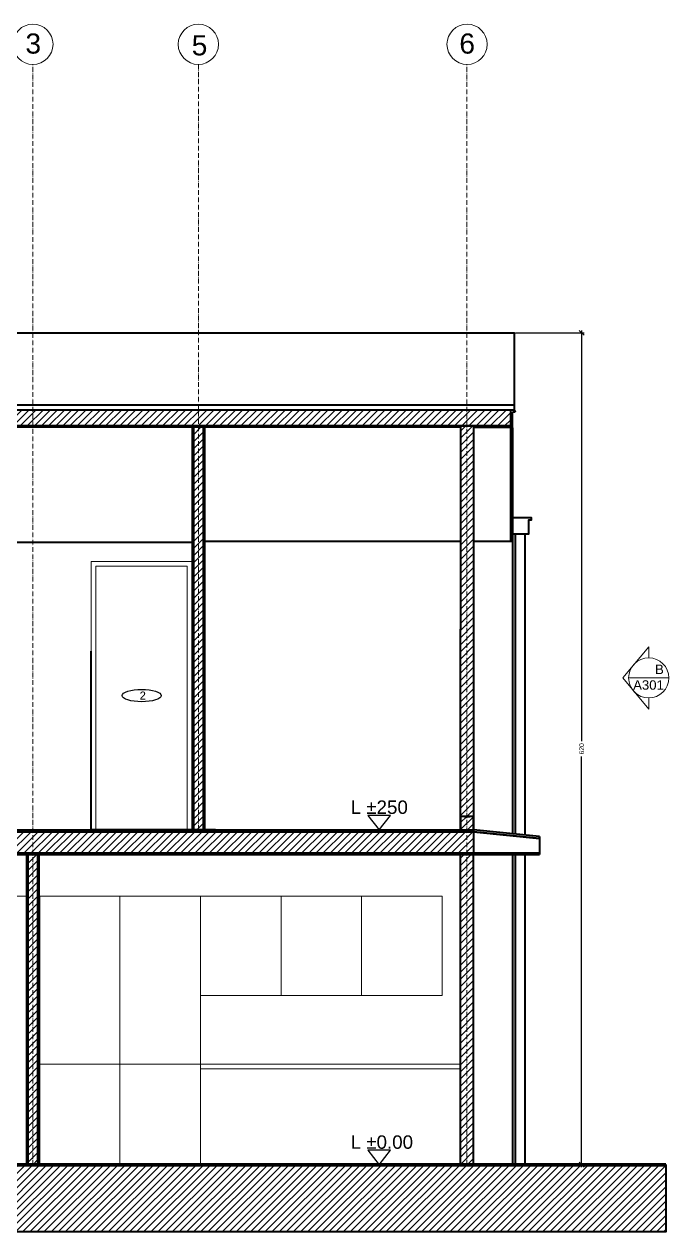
# Model space of a CAD drawing. Header units: inches. Extents: x 1080 to 7442, y 249 to 3242.
# Drawn here: x 3024 to 3504, y 344 to 1244 of the extents above; entities that cross this region are included whole.
import ezdxf

# ---------------------------------------------------------------- set-up
doc = ezdxf.new("R2010")
doc.units = ezdxf.units.IN
doc.header["$MEASUREMENT"] = 0
doc.linetypes.add('ACAD_ISO10W100', pattern=[18, 12, -3, 0, -3])
for name, color, linetype, lineweight in [('ARREDI', 8, 'Continuous', 18), ('CAMPITURE', 7, 'Continuous', 25), ('INFISSI', 130, 'Continuous', 13), ('NUMERAZIONE', 30, 'Continuous', 25), ('quote nuove', 253, 'Continuous', 18), ('STRUTTURA', 7, 'Continuous', 35)]:
    doc.layers.add(name, color=color, linetype=linetype, lineweight=lineweight)
doc.styles.add('ARIAL', font='Arial.ttf')
doc.styles.get("Standard").update_dxf_attribs({"font": 'Arial.ttf'})
doc.dimstyles.new('TICK_36', dxfattribs={"dimtxt": 3.6, "dimasz": 3.6, "dimexe": 1.8, "dimexo": 1.2, "dimgap": 1.8, "dimtad": 0, "dimdec": 0, "dimzin": 0, "dimdsep": 46, "dimtxsty": 'ARIAL', "dimblk": 'OBLIQUE', "dimcen": 1.8, "dimdle": 1.8, "dimclrd": 256, "dimclrt": 256, "dimadec": 0, "dimazin": 0, "dimtfac": 1, "dimtdec": 0, "dimtmove": 1, "dimatfit": 3, "dimldrblk": 'OPEN90', "dimfxl": 1, "dimtfill": 1, "dimtolj": 1, "dimtzin": 0, "dimarcsym": 0})
pattern_1 = [(45, (2495.4244, -1418.4043), (-2.6516504, 2.6516504), [])]

# ---------------------------------------------------------------- blocks, each defined once
blk = doc.blocks.new('_Oblique')
at = {"color": 0, "linetype": 'ByBlock', "lineweight": -2}
blk.add_line((-0.5, -0.5), (0.5, 0.5), dxfattribs=at)
blk = doc.blocks.new('*D54')
at = {"layer": 'quote nuove', "color": 0, "lineweight": -2, "transparency": 16777216}
for p, q in [((3389.48, 1013.9), (3440.42, 1013.9)), ((3389.48, 394.21), (3440.42, 394.21))]:
    blk.add_line(p, q, dxfattribs=at)
at = {"layer": 'quote nuove', "lineweight": -2, "transparency": 16777216}
for p, q in [((3438.62, 1015.7), (3438.62, 709.86)), ((3438.62, 392.41), (3438.62, 698.25))]:
    blk.add_line(p, q, dxfattribs=at)
at = {"layer": 'quote nuove', "lineweight": -2, "transparency": 16777216, "xscale": 3.6, "yscale": 3.6, "zscale": 3.6}
for p, rotation in [((3438.62, 1013.9), 90), ((3438.62, 394.21), 270)]:
    blk.add_blockref('_Oblique', p, dxfattribs=dict(at, rotation=rotation))
at = {"layer": 'quote nuove', "transparency": 16777216, "insert": (3438.62, 704.05), "char_height": 3.6, "attachment_point": 5, "rotation": 90, "style": 'ARIAL', "bg_fill": 3, "box_fill_scale": 1.25, "bg_fill_color": 256, "bg_fill_true_color": 13158600, "bg_fill_transparency": 0}
blk.add_mtext('\\A1;620', dxfattribs=at)
blk = doc.blocks.new('_Open90')
at = {"color": 0, "linetype": 'ByBlock', "lineweight": -2}
for p, q in [((0, 0), (-1, 0)), ((-0.5, 0.5), (0, 0)), ((0, 0), (-0.5, -0.5))]:
    blk.add_line(p, q, dxfattribs=at)

msp = doc.modelspace()

# ---------------------------------------------------------------- hatches: boundary and pattern name
at = {"layer": 'CAMPITURE'}
h = msp.add_hatch(dxfattribs=at)
h.set_pattern_fill('ANSI31', color=0, scale=30)
h.set_pattern_definition(pattern_1)
h.paths.add_polyline_path([(3149.52, 643.7), (3157.02, 643.7), (3157.02, 943.61), (3149.52, 943.61)])
h = msp.add_hatch(dxfattribs=at)
h.set_pattern_fill('ANSI31', color=0, scale=30)
h.set_pattern_definition(pattern_1)
h.paths.add_polyline_path([(3348.54, 653.7), (3358.04, 653.7), (3358.13, 944.61), (3348.63, 944.61)])
h.paths.add_polyline_path([(3348.43, 394.21), (3357.93, 394.21), (3357.93, 625.21), (3348.43, 625.21)])
h.paths.add_polyline_path([(3358.13, 944.62), (3348.63, 944.61), (3348.63, 944.61), (3358.13, 944.61)])
h = msp.add_hatch(dxfattribs=at)
h.set_pattern_fill('ANSI31', color=0, scale=30)
h.set_pattern_definition(pattern_1)
h.paths.add_polyline_path([(3358.04, 643.7), (3358.04, 653.7), (3348.54, 653.7), (3348.54, 643.7)])
h = msp.add_hatch(dxfattribs=at)
h.set_pattern_fill('ANSI31', color=256, scale=30)
h.set_pattern_definition(pattern_1)
h.paths.add_polyline_path([(3358.13, 642.21), (3157.02, 642.21), (3157.02, 641.73), (3149.52, 641.73), (3149.52, 642.21), (2656.24, 642.21), (2656.24, 626.21), (3358.13, 626.21)])
h.paths.add_polyline_path([(3033.83, 626.21), (3026.33, 626.21), (3026.33, 625.21), (3033.83, 625.21)])
h = msp.add_hatch(dxfattribs=at)
h.set_pattern_fill('ANSI31', color=0, scale=30)
h.set_pattern_definition(pattern_1)
h.paths.add_polyline_path([(3026.33, 394.21), (3033.83, 394.21), (3033.83, 625.21), (3026.33, 625.21)])

# ---------------------------------------------------------------- linework, layer by layer
for p, q in [((3148.52, 828.71), (3148.52, 643.71)), ((3025.33, 579.21), (3025.33, 394.21)), ((3348.43, 477.21), (3348.43, 474.21))]:
    msp.add_line(p, q)
for points in [[(3148.52, 643.71), (3148.52, 944.61)], [(3025.33, 394.21), (3025.33, 626.21)]]:
    msp.add_lwpolyline(points)
at = {"layer": 'ARREDI'}
for p, q in [((3094.83, 594.21), (3034.83, 594.21)), ((3094.83, 394.21), (3094.83, 594.21)), ((3154.83, 594.21), (3094.83, 594.21)), ((3094.83, 594.21), (3094.83, 394.21)), ((3214.83, 594.21), (3154.83, 594.21)), ((3154.83, 594.21), (3154.83, 520.21)), ((3154.83, 394.21), (3154.83, 594.21)), ((3214.83, 520.21), (3214.83, 594.21)), ((3274.83, 594.21), (3214.83, 594.21)), ((3214.83, 594.21), (3214.83, 520.21)), ((3274.83, 520.21), (3274.83, 594.21)), ((3334.83, 594.21), (3274.83, 594.21)), ((3274.83, 594.21), (3274.83, 520.21)), ((3334.83, 520.21), (3334.83, 594.21)), ((3154.83, 520.21), (3214.83, 520.21)), ((3214.83, 520.21), (3274.83, 520.21)), ((3274.83, 520.21), (3334.83, 520.21)), ((3094.83, 477.21), (3094.83, 474.21)), ((3154.83, 477.21), (3154.83, 474.21)), ((3034.83, 469.21), (3094.83, 469.21)), ((3094.83, 469.21), (3154.83, 469.21)), ((3154.83, 469.21), (3348.43, 469.21)), ((3348.43, 465.71), (3154.83, 465.71))]:
    msp.add_line(p, q, dxfattribs=at)
msp.add_lwpolyline([(3149.52, 643.71), (3149.52, 943.61)], dxfattribs=at)
at = {"layer": 'INFISSI'}
for p, q in [((3073.52, 643.71), (3073.52, 843.71)), ((3073.52, 843.71), (3148.52, 843.71)), ((3077.02, 840.21), (3145.02, 840.21)), ((3077.02, 643.71), (3077.02, 840.21)), ((3145.02, 840.21), (3145.02, 643.71))]:
    msp.add_line(p, q, dxfattribs=at)
for points in [[(3073.52, 843.71), (3148.52, 843.71), (3148.52, 643.71), (3073.52, 643.71)], [(2945.33, 394.21), (3025.33, 394.21), (3025.33, 594.21), (2945.33, 594.21)]]:
    msp.add_lwpolyline(points, close=True, dxfattribs=at)
at = {"layer": 'NUMERAZIONE', "lineweight": 0}
for p, q in [((3469.18, 756.9), (3488.57, 780.14)), ((3488.57, 780.14), (3488.57, 771.85)), ((3469.18, 756.9), (3488.57, 733.66)), ((3473.62, 756.9), (3503.53, 756.9)), ((3488.57, 733.66), (3488.57, 741.95))]:
    msp.add_line(p, q, dxfattribs=at)
at = {"layer": 'NUMERAZIONE'}
for points in [[(3279.49, 654.44), (3287.93, 643.71), (3296.38, 654.44)], [(3279.49, 404.94), (3287.93, 394.21), (3296.38, 404.94)]]:
    msp.add_lwpolyline(points, close=True, dxfattribs=at)
at = {"layer": 'NUMERAZIONE', "lineweight": 0}
msp.add_circle((3488.57, 756.9), 14.95, dxfattribs=at)
at = {"layer": 'NUMERAZIONE'}
msp.add_ellipse((3111.02, 743.71), major_axis=(14.61, 0), ratio=0.314087, dxfattribs=at)
at = {"layer": 'quote nuove', "color": 253, "linetype": 'ACAD_ISO10W100', "lineweight": 0, "ltscale": 0.3}
for p, q in [((3030.08, 394.21), (3030.08, 1213.9)), ((3153.27, 643.71), (3153.27, 1213.9)), ((3353.23, 394.21), (3353.23, 1213.9))]:
    msp.add_line(p, q, dxfattribs=at)
at = {"layer": 'quote nuove', "color": 253, "lineweight": 0}
for centre in [(3030.08, 1228.9), (3153.27, 1228.9), (3353.32, 1228.9)]:
    msp.add_circle(centre, 15, dxfattribs=at)
at = {"layer": 'STRUTTURA'}
for p, q in [((3349.63, 944.61), (3004.93, 944.61)), ((3348.63, 943.61), (3013.43, 943.61)), ((2665.74, 858.24), (3148.52, 857.95)), ((3348.61, 858.54), (3158.02, 858.54)), ((3387.04, 858.53), (3358.11, 858.54)), ((3387.04, 858.53), (3387.08, 640.71)), ((3073.52, 643.71), (3073.52, 776.71)), ((3158.02, 643.71), (3158.02, 776.71)), ((3358.04, 653.7), (3348.54, 653.7)), ((3348.54, 653.7), (3348.54, 643.7)), ((3351.29, 653.7), (3355.29, 653.7)), ((3358.04, 643.7), (3358.04, 653.7)), ((3166.03, 643.71), (3073.03, 643.71)), ((3407.13, 638.7), (3358.05, 643.61)), ((3407.13, 637.21), (3358.13, 642.11)), ((3358.13, 642.11), (3407.13, 637.21)), ((3407.13, 637.21), (3407.13, 638.7)), ((3407.13, 638.7), (3407.13, 625.21)), ((3407.13, 637.21), (3407.13, 626.21)), ((3047.63, 626.21), (3048.63, 626.21)), ((3348.43, 394.21), (3348.43, 625.21)), ((3357.04, 626.21), (3407.13, 626.21)), ((3357.93, 625.21), (3407.13, 625.21)), ((3357.93, 625.21), (3357.93, 394.21)), ((3407.13, 626.21), (3358.13, 626.21)), ((3387.04, 625.21), (3387.04, 623.26)), ((3387.04, 623.26), (3387.04, 454.21)), ((3034.83, 594.21), (3034.83, 394.21)), ((3387.04, 454.21), (3387.04, 394.21)), ((2658.34, 394.21), (3358.03, 394.21)), ((3037.33, 394.21), (3032.33, 394.21)), ((3034.83, 394.21), (3094.83, 394.21)), ((3037.33, 394.21), (3042.32, 394.21)), ((3047.48, 394.21), (3043.48, 394.21)), ((3057.38, 394.21), (3061.38, 394.21)), ((3096.36, 394.21), (3100.35, 394.21)), ((3156.11, 394.21), (3160.11, 394.21)), ((3166.26, 394.21), (3171.26, 394.21)), ((3171.2, 394.21), (3176.19, 394.21)), ((3193.09, 394.21), (3197.08, 394.21)), ((3356.03, 394.21), (3356.03, 394.21))]:
    msp.add_line(p, q, dxfattribs=at)
at = {"layer": 'STRUTTURA', "lineweight": 100}
msp.add_line((2541.38, 394.21), (3501.29, 394.21), dxfattribs=at)
at = {"layer": 'STRUTTURA'}
for points in [[(3149.52, 643.71), (3157.02, 643.71), (3157.02, 943.61), (3149.52, 943.61)], [(3348.63, 944.61), (3358.13, 944.61), (3358.04, 642.21), (3348.54, 642.21)], [(2656.24, 642.21), (3358.13, 642.21), (3358.13, 626.21), (2656.24, 626.21)], [(3026.33, 394.21), (3033.83, 394.21), (3033.83, 625.21), (3026.33, 625.21)]]:
    msp.add_lwpolyline(points, close=True, dxfattribs=at)
for points in [[(3157.02, 643.71), (3157.02, 943.61)], [(3158.02, 643.71), (3158.02, 944.61)], [(3387.04, 876.38), (3401.04, 876.38), (3401.04, 874.38), (3399.04, 874.38), (3399.04, 864.01), (3387.04, 864.01)], [(3389.04, 864.01), (3389.08, 640.51)], [(3396.58, 639.76), (3396.54, 864.01)], [(2656.24, 643.7), (3358.04, 643.7)], [(2656.24, 642.21), (3357.13, 642.21)], [(2656.24, 626.21), (3358.13, 626.21)], [(2656.24, 625.21), (3047.63, 625.21)], [(3026.33, 394.21), (3026.33, 626.21)], [(3033.83, 394.21), (3033.83, 626.21)], [(3034.83, 394.21), (3034.83, 626.21)], [(3047.63, 625.21), (3357.93, 625.21)], [(3389.04, 625.21), (3389.04, 623.26)], [(3389.04, 623.26), (3389.04, 454.21)], [(3396.54, 623.26), (3396.54, 625.21)], [(3396.54, 454.21), (3396.54, 623.26)], [(3389.04, 454.21), (3389.04, 394.21)], [(3396.54, 394.21), (3396.54, 454.21)], [(3046.39, 394.21), (3058.39, 394.21)], [(3344.03, 394.21), (3356.03, 394.21)]]:
    msp.add_lwpolyline(points, dxfattribs=at)

# ---------------------------------------------------------------- texts
at = {"layer": 'NUMERAZIONE'}
for s, p in [('L ±250', (3266.64, 655.58)), ('L ±0.00', (3266.64, 406.08))]:
    msp.add_text(s, height=9.989, dxfattribs=at).set_placement(p)
at = {"layer": 'NUMERAZIONE', "lineweight": 0, "insert": (3499.81, 766.76), "char_height": 7, "attachment_point": 3}
msp.add_mtext_dynamic_manual_height_columns('\\pt7,14;  B\\P\\pi-7,l7,tz;A301', width=18.8196, gutter_width=12.5, heights=[0], dxfattribs=at)
at = {"layer": 'NUMERAZIONE', "ltscale": 0.1, "insert": (3109.52, 746.72), "char_height": 6, "attachment_point": 1}
msp.add_mtext_dynamic_manual_height_columns('2', width=0.5819, gutter_width=12.5, heights=[0], dxfattribs=at)
at = {"layer": 'quote nuove', "color": 253, "lineweight": 0, "char_height": 15, "attachment_point": 1}
for s, insert in [('3', (3024.49, 1236.96)), ('5', (3148.29, 1235.63)), ('6', (3347.56, 1236.96))]:
    msp.add_mtext_dynamic_manual_height_columns(s, width=15.1923, gutter_width=12.5, heights=[0], dxfattribs=dict(at, insert=insert))

# ---------------------------------------------------------------- next in the draw order: dimensions: what is measured, and where the dimension line sits
at = {"layer": 'quote nuove'}
dim = msp.add_linear_dim(base=(3438.62, 394.21), p1=(3388.28, 1013.9), p2=(3388.28, 394.21), angle=90, dimstyle='TICK_36', dxfattribs=at)
dim.commit()
dim.dimension.update_dxf_attribs({"geometry": '*D54', "text_midpoint": (3438.62, 704.05)})

# ---------------------------------------------------------------- next in the draw order: hatches: boundary and pattern name
at = {"layer": 'CAMPITURE'}
h = msp.add_hatch(dxfattribs=at)
h.set_pattern_fill('ANSI31', color=0, scale=30)
h.set_pattern_definition([(45, (3771.2997, -1412.3828), (-2.6516504, 2.6516504), [])])
h.paths.add_polyline_path([(2628.84, 956.61), (2628.85, 944.61), (3385.54, 944.61), (3385.54, 956.61)])
h = msp.add_hatch(dxfattribs=at)
h.set_pattern_fill('ANSI31', color=256, scale=30)
h.set_pattern_definition(pattern_1)
h.paths.add_polyline_path([(2500.43, 394.21), (2500.43, 344.21), (3501.29, 344.21), (3501.29, 394.21)])

# ---------------------------------------------------------------- next in the draw order: linework, layer by layer
at = {"layer": 'STRUTTURA'}
for p, q in [((3387.04, 943.11), (3387.04, 954.89)), ((3387.04, 954.89), (3387.28, 954.89)), ((3389.03, 954.89), (3387.28, 954.89)), ((3388.28, 962.39), (3388.28, 956.61)), ((3388.28, 956.61), (3389.03, 954.89)), ((3358.13, 943.62), (3385.54, 943.61)), ((3359.13, 944.61), (3387.04, 944.61))]:
    msp.add_line(p, q, dxfattribs=at)
for points in [[(2626.09, 962.39), (2626.09, 1013.9), (3388.28, 1013.9), (3388.28, 962.39)], [(2626.09, 960.21), (3388.28, 960.21)], [(2628.83, 956.61), (3388.28, 956.61)], [(3385.54, 943.61), (3385.54, 858.53)], [(3387.04, 943.11), (3387.04, 858.53)]]:
    msp.add_lwpolyline(points, dxfattribs=at)
for points in [[(2628.84, 956.61), (3385.54, 956.61), (3385.54, 944.61), (2628.84, 944.61)], [(2500.43, 394.21), (3501.29, 394.21), (3501.29, 344.21), (2500.43, 344.21)]]:
    msp.add_lwpolyline(points, close=True, dxfattribs=at)

doc.saveas('drawing.dxf')
